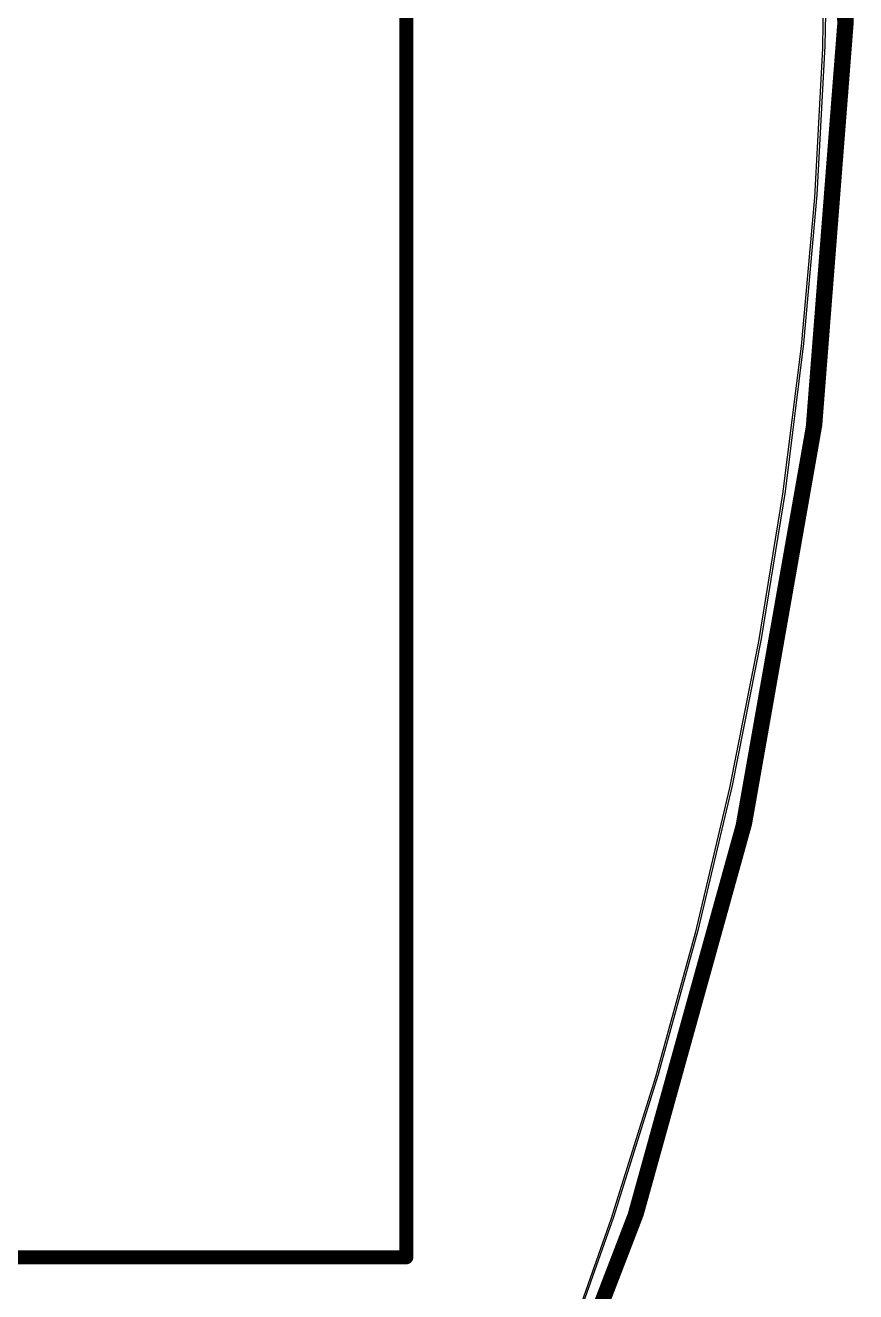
# Model space of a CAD drawing. Header units: inches. Extents: x 0.02 to 6.01, y 0.01 to 5.6.
# Drawn here: x 5.418 to 6.011, y 2.025 to 2.93 of the extents above; entities that cross this region are included whole.
import ezdxf

# ---------------------------------------------------------------- set-up
doc = ezdxf.new("R2010")
doc.units = ezdxf.units.IN
doc.header["$MEASUREMENT"] = 0
for name, color, linetype in [('Bottom Layer', 5, 'Continuous'), ('Top Layer', 1, 'Continuous'), ('Top Overlay', 2, 'Continuous')]:
    doc.layers.add(name, color=color, linetype=linetype)

msp = doc.modelspace()

# ---------------------------------------------------------------- linework, layer by layer
at = {"layer": 'Bottom Layer'}
for p, q in [((5.99083, 3.02207), (5.98892, 2.91545)), ((5.98892, 2.91545), (5.98322, 2.80897)), ((5.98322, 2.80897), (5.97371, 2.70276)), ((5.97371, 2.70276), (5.96042, 2.59696)), ((5.96042, 2.59696), (5.94337, 2.4917)), ((5.94337, 2.4917), (5.92256, 2.38711)), ((5.92256, 2.38711), (5.89804, 2.28333)), ((5.89804, 2.28333), (5.86983, 2.1805)), ((5.86983, 2.1805), (5.83796, 2.07874)), ((5.83796, 2.07874), (5.80249, 1.97818))]:
    msp.add_line(p, q, dxfattribs=at)
msp.add_lwpolyline([(4.54993, 5.5954, 0.01, 0.01, -0.760418), (3.00371, 0.01993, 0.01, 0.01, 0)], format="xyseb", dxfattribs=at)
at = {"layer": 'Top Layer'}
for p, q in [((5.98899, 3.02026), (5.98708, 2.91365)), ((5.98708, 2.91365), (5.98138, 2.80716)), ((5.98138, 2.80716), (5.97187, 2.70096)), ((5.97187, 2.70096), (5.95858, 2.59515)), ((5.95858, 2.59515), (5.94153, 2.48989)), ((5.94153, 2.48989), (5.92072, 2.38531)), ((5.92072, 2.38531), (5.8962, 2.28153)), ((5.8962, 2.28153), (5.86799, 2.1787)), ((5.86799, 2.1787), (5.83612, 2.07693)), ((5.83612, 2.07693), (5.80065, 1.97637))]:
    msp.add_line(p, q, dxfattribs=at)
msp.add_lwpolyline([(4.54809, 5.5936, 0.01, 0.01, -0.760418), (3.00187, 0.01813, 0.01, 0.01, 0)], format="xyseb", dxfattribs=at)
at = {"layer": 'Top Overlay'}
for points in [[(5.69, 3.98, 0.01, 0.01, 0), (5.69, 2.165, 0.01, 0.01, 0)], [(5.69, 2.05, 0.01, 0.01, 0), (5.69, 2.165, 0.01, 0.01, 0)], [(4.72, 2.05, 0.01, 0.01, 0), (5.69, 2.05, 0.01, 0.01, 0)]]:
    msp.add_lwpolyline(points, format="xyseb", dxfattribs=at)
for points in [[(5.6875, 2.165, 0.005, 0.005, 1), (5.6925, 2.165, 0.005, 0.005, 1)], [(5.6875, 2.165, 0.005, 0.005, 1), (5.6925, 2.165, 0.005, 0.005, 1)], [(5.6875, 2.05, 0.005, 0.005, 1), (5.6925, 2.05, 0.005, 0.005, 1)], [(5.6875, 2.05, 0.005, 0.005, 1), (5.6925, 2.05, 0.005, 0.005, 1)]]:
    msp.add_lwpolyline(points, format="xyseb", close=True, dxfattribs=at)

doc.saveas('drawing.dxf')
